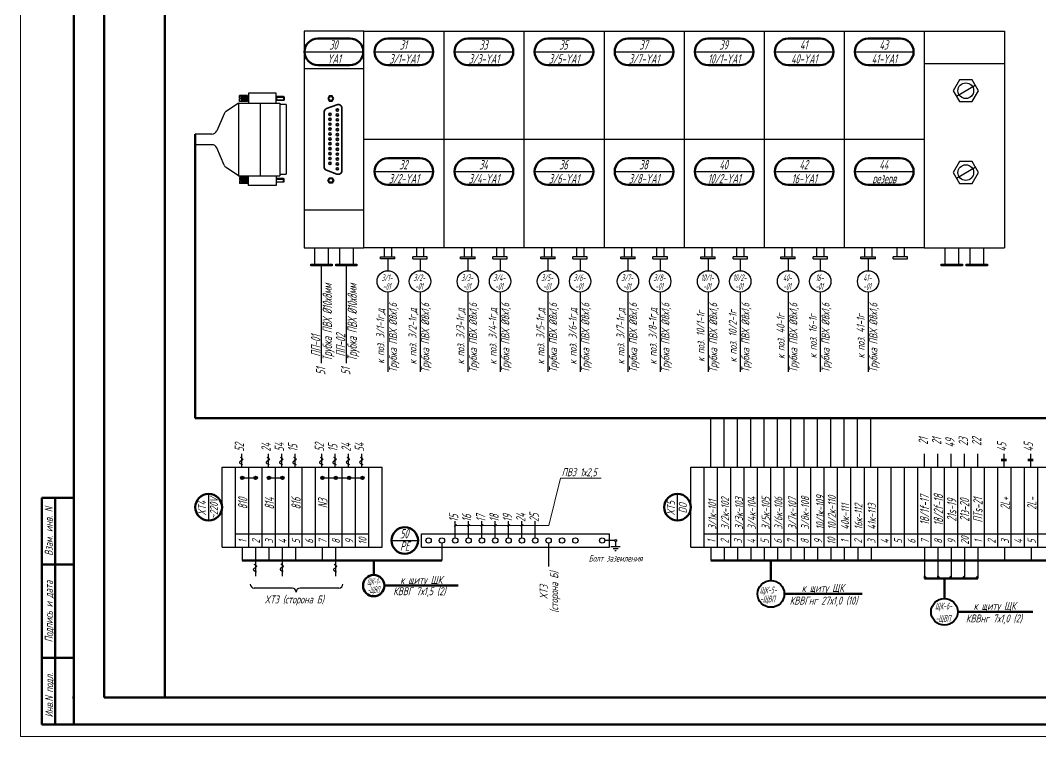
# Model space of a CAD drawing. Header units: millimetres. Extents: x -680 to 9204, y -4430 to 7779.
# Drawn here: x 3373.2 to 3755.4, y -1286.3 to -1017.9 of the extents above; entities that cross this region are included whole.
import ezdxf
from ezdxf.enums import TextEntityAlignment as Align

# ---------------------------------------------------------------- set-up
doc = ezdxf.new("R2010")
doc.units = ezdxf.units.MM
doc.layers.get('Defpoints').update_dxf_attribs({"color": 33})
for name, color, linetype, lineweight in [('text', 41, 'Continuous', 20), ('Датчики', 31, 'Continuous', 50), ('Обводка', 6, 'Continuous', 25), ('Размерная', 4, 'Continuous', 25), ('Текст_КИП', 2, 'Continuous', 25), ('Толст.рамка', 7, 'Continuous', 60), ('Тонк.рамка', 10, 'Continuous', 20), ('Тонкая', 5, 'Continuous', 20), ('Эл.кабель', 2, 'Continuous', 50)]:
    doc.layers.add(name, color=color, linetype=linetype, lineweight=lineweight)
doc.layers.add('ТЕКСТ', color=2, linetype='Continuous')
doc.layers.add('Текст.', color=51, linetype='Continuous')
doc.styles.add('Simplex', font='simplex.shx', dxfattribs={"width": 0.7, "oblique": 15})

# ---------------------------------------------------------------- blocks, each defined once
blk = doc.blocks.new('Заземление')
for p, q in [((0, 0), (0, -1.99)), ((1.74, -1.99), (-1.77, -1.99)), ((0.92, -2.81), (-0.95, -2.81)), ((0.24, -3.5), (-0.27, -3.5))]:
    blk.add_line(p, q)

msp = doc.modelspace()

# ---------------------------------------------------------------- hatches: boundary and pattern name
for color, points in [(256, [(3456.308, -1189.993, 1), (3456.308, -1188.726, 1)]), (256, [(3461.308, -1189.993, 1), (3461.308, -1188.726, 1)]), (256, [(3466.308, -1189.993, 1), (3466.308, -1188.726, 1)]), (256, [(3471.308, -1189.993, 1), (3471.308, -1188.726, 1)]), (256, [(3486.308, -1189.993, 1), (3486.308, -1188.726, 1)]), (256, [(3491.308, -1189.993, 1), (3491.308, -1188.726, 1)]), (256, [(3496.308, -1189.993, 1), (3496.308, -1188.726, 1)]), (256, [(3501.308, -1189.993, 1), (3501.308, -1188.726, 1)]), (3, [(3711.892, -1226.015), (3712.892, -1227.015), (3711.892, -1227.015)]), (3, [(3716.892, -1226.015), (3717.892, -1227.015), (3716.892, -1227.015)]), (3, [(3721.892, -1226.015), (3720.892, -1227.015), (3721.892, -1227.015)]), (3, [(3726.892, -1226.015), (3725.892, -1227.015), (3726.892, -1227.015)]), (3, [(3731.892, -1226.015), (3730.892, -1227.015), (3731.892, -1227.015)])]:
    msp.add_hatch(color=color).paths.add_polyline_path(points)

# ---------------------------------------------------------------- linework, layer by layer
at = {"color": 5, "lineweight": 60}
for p, q in [((3404.575, -1271.555), (3404.575, -725.582)), ((3427.306, -1271.555), (3427.306, -725.582)), ((3393.155, -1271.555), (3392.695, -1271.555)), ((4289.786, -1271.555), (3404.575, -1271.555))]:
    msp.add_line(p, q, dxfattribs=at)
at = {"lineweight": 30}
for p, q in [((3531.853, -1021.905), (3531.853, -1103.15)), ((3561.853, -1021.905), (3561.853, -1103.15)), ((3591.853, -1021.905), (3591.853, -1103.15)), ((3621.853, -1021.905), (3621.853, -1103.15)), ((3651.853, -1021.905), (3651.853, -1103.15)), ((3681.853, -1021.905), (3681.853, -1103.15)), ((3711.853, -1021.905), (3741.853, -1021.905)), ((3741.853, -1021.905), (3741.853, -1103.15)), ((3711.853, -1034.079), (3741.853, -1034.079)), ((3501.853, -1036.043), (3479.439, -1036.043)), ((3711.853, -1062.527), (3501.853, -1062.527)), ((3501.853, -1089.011), (3479.439, -1089.011)), ((3711.853, -1103.15), (3741.853, -1103.15))]:
    msp.add_line(p, q, dxfattribs=at)
at = {"color": 0, "linetype": 'ByBlock'}
for p, q in [((3479.646, -1029.684), (3501.646, -1029.684)), ((3505.853, -1029.684), (3527.853, -1029.684)), ((3535.853, -1029.684), (3557.853, -1029.684)), ((3565.853, -1029.684), (3587.853, -1029.684)), ((3595.853, -1029.684), (3617.853, -1029.684)), ((3625.853, -1029.684), (3647.853, -1029.684)), ((3655.853, -1029.684), (3677.853, -1029.684)), ((3685.853, -1029.684), (3707.853, -1029.684)), ((3505.853, -1074.57), (3527.853, -1074.57)), ((3535.853, -1074.57), (3557.853, -1074.57)), ((3565.853, -1074.57), (3587.853, -1074.57)), ((3595.853, -1074.57), (3617.853, -1074.57)), ((3625.853, -1074.57), (3647.853, -1074.57)), ((3655.853, -1074.57), (3677.853, -1074.57)), ((3685.853, -1074.57), (3707.853, -1074.57))]:
    msp.add_line(p, q, dxfattribs=at)
for p, q in [((3723.868, -1046.303), (3730.964, -1042.206)), ((3458.237, -1046.051), (3455.223, -1046.051)), ((3455.223, -1047.015), (3455.223, -1046.051)), ((3455.223, -1047.015), (3455.928, -1047.015)), ((3455.223, -1048.325), (3455.223, -1047.361)), ((3455.928, -1047.361), (3455.223, -1047.361)), ((3456.97, -1046.051), (3455.608, -1048.325)), ((3456.97, -1048.325), (3455.608, -1046.051)), ((3455.928, -1047.015), (3455.928, -1047.361)), ((3457.3, -1046.051), (3455.939, -1048.325)), ((3457.3, -1048.325), (3455.939, -1046.051)), ((3457.63, -1046.051), (3456.269, -1048.325)), ((3457.63, -1048.325), (3456.269, -1046.051)), ((3457.96, -1046.051), (3456.599, -1048.325)), ((3457.96, -1048.325), (3456.599, -1046.051)), ((3458.237, -1048.236), (3456.929, -1046.051)), ((3458.237, -1046.14), (3456.929, -1048.325)), ((3458.237, -1047.685), (3457.259, -1046.051)), ((3458.237, -1046.692), (3457.259, -1048.325)), ((3458.237, -1048.325), (3458.237, -1046.051)), ((3458.625, -1046.477), (3458.237, -1046.477)), ((3468.961, -1045.232), (3458.625, -1045.232)), ((3458.625, -1045.232), (3458.625, -1048.897)), ((3468.961, -1048.897), (3468.961, -1045.232)), ((3471.746, -1046.477), (3468.961, -1046.477)), ((3469.178, -1046.477), (3469.178, -1047.899)), ((3469.178, -1046.674), (3471.746, -1046.674)), ((3471.956, -1046.601), (3471.746, -1046.477)), ((3471.746, -1046.477), (3471.746, -1047.899)), ((3471.956, -1046.601), (3471.956, -1047.775)), ((3454.85, -1048.897), (3450.221, -1052.029)), ((3454.85, -1048.897), (3470.314, -1048.897)), ((3454.85, -1048.897), (3454.85, -1076.158)), ((3458.237, -1048.325), (3455.223, -1048.325)), ((3458.625, -1047.899), (3458.237, -1047.899)), ((3463.04, -1048.897), (3463.04, -1076.158)), ((3471.746, -1047.899), (3468.961, -1047.899)), ((3469.178, -1047.703), (3471.746, -1047.703)), ((3470.314, -1048.897), (3470.314, -1076.158)), ((3472.79, -1049.473), (3470.314, -1049.473)), ((3471.956, -1047.775), (3471.746, -1047.899)), ((3472.79, -1049.473), (3472.79, -1075.581)), ((3449.505, -1052.894), (3446.731, -1059.333)), ((3444.894, -1060.541), (3438.702, -1060.541)), ((3444.894, -1064.513), (3438.702, -1064.513)), ((3449.505, -1072.16), (3446.731, -1065.722)), ((3454.85, -1076.158), (3450.221, -1073.026)), ((3723.868, -1076.983), (3730.964, -1072.886)), ((3454.85, -1076.158), (3470.314, -1076.158)), ((3458.237, -1076.729), (3455.223, -1076.729)), ((3455.223, -1076.729), (3455.223, -1077.693)), ((3455.928, -1077.693), (3455.223, -1077.693)), ((3456.97, -1079.003), (3455.608, -1076.729)), ((3456.97, -1076.729), (3455.608, -1079.003)), ((3455.928, -1078.039), (3455.928, -1077.693)), ((3457.3, -1079.003), (3455.939, -1076.729)), ((3457.3, -1076.729), (3455.939, -1079.003)), ((3457.63, -1079.003), (3456.269, -1076.729)), ((3457.63, -1076.729), (3456.269, -1079.003)), ((3457.96, -1079.003), (3456.599, -1076.729)), ((3457.96, -1076.729), (3456.599, -1079.003)), ((3458.237, -1078.914), (3456.929, -1076.729)), ((3458.237, -1076.818), (3456.929, -1079.003)), ((3458.237, -1078.363), (3457.259, -1076.729)), ((3458.237, -1077.369), (3457.259, -1079.003)), ((3458.237, -1076.729), (3458.237, -1079.003)), ((3458.625, -1077.155), (3458.237, -1077.155)), ((3458.625, -1079.822), (3458.625, -1076.158)), ((3468.961, -1076.158), (3468.961, -1079.822)), ((3471.746, -1077.155), (3468.961, -1077.155)), ((3469.178, -1078.577), (3469.178, -1077.155)), ((3469.178, -1077.352), (3471.746, -1077.352)), ((3470.314, -1075.581), (3472.79, -1075.581)), ((3471.956, -1077.279), (3471.746, -1077.155)), ((3471.746, -1078.577), (3471.746, -1077.155)), ((3471.956, -1078.453), (3471.956, -1077.279)), ((3455.223, -1078.039), (3455.223, -1079.003)), ((3455.223, -1078.039), (3455.928, -1078.039)), ((3458.237, -1079.003), (3455.223, -1079.003)), ((3458.625, -1078.577), (3458.237, -1078.577)), ((3468.961, -1079.822), (3458.625, -1079.822)), ((3471.746, -1078.577), (3468.961, -1078.577)), ((3469.178, -1078.38), (3471.746, -1078.38)), ((3471.956, -1078.453), (3471.746, -1078.577)), ((3456.941, -1189.36), (3460.675, -1189.36)), ((3466.941, -1189.36), (3470.675, -1189.36)), ((3486.941, -1189.36), (3490.675, -1189.36)), ((3491.941, -1189.36), (3495.675, -1189.36)), ((3496.941, -1189.36), (3500.675, -1189.36)), ((3536.101, -1211.785), (3536.101, -1205.567)), ((3541.104, -1211.785), (3541.104, -1205.579)), ((3546.104, -1211.785), (3546.104, -1205.579)), ((3551.104, -1211.785), (3551.104, -1205.579)), ((3556.104, -1211.785), (3556.104, -1205.579)), ((3561.104, -1211.785), (3561.104, -1205.579)), ((3566.104, -1211.785), (3566.104, -1205.579)), ((3523.396, -1210.325), (3593.847, -1210.325)), ((3523.396, -1215.325), (3523.396, -1210.325)), ((3593.847, -1215.325), (3593.847, -1210.325)), ((3523.396, -1215.325), (3593.847, -1215.325)), ((3595.823, -1212.785), (3592.143, -1212.785))]:
    msp.add_line(p, q)
at = {"lineweight": 35}
for p, q in [((3491.769, -1049.557), (3487.848, -1050.985)), ((3493.648, -1074.181), (3493.648, -1050.873)), ((3486.927, -1052.3), (3486.927, -1072.754)), ((3491.769, -1075.497), (3487.848, -1074.07))]:
    msp.add_line(p, q, dxfattribs=at)
at = {"color": 6, "lineweight": 30}
for p, q in [((3483.343, -1103.15), (3483.343, -1109.223)), ((3488.609, -1109.223), (3488.609, -1103.15)), ((3492.683, -1103.15), (3492.683, -1109.223)), ((3497.95, -1109.223), (3497.95, -1103.15)), ((3509.445, -1103.15), (3509.445, -1106.552)), ((3512.183, -1103.15), (3512.183, -1106.552)), ((3521.524, -1103.15), (3521.524, -1106.552)), ((3524.262, -1103.15), (3524.262, -1106.552)), ((3539.445, -1103.15), (3539.445, -1106.552)), ((3542.183, -1103.15), (3542.183, -1106.552)), ((3551.524, -1103.15), (3551.524, -1106.552)), ((3554.262, -1103.15), (3554.262, -1106.552)), ((3569.445, -1103.15), (3569.445, -1106.552)), ((3572.183, -1103.15), (3572.183, -1106.552)), ((3581.524, -1103.15), (3581.524, -1106.552)), ((3584.262, -1103.15), (3584.262, -1106.552)), ((3599.445, -1103.15), (3599.445, -1106.552)), ((3602.183, -1103.15), (3602.183, -1106.552)), ((3611.524, -1103.15), (3611.524, -1106.552)), ((3614.262, -1103.15), (3614.262, -1106.552)), ((3629.445, -1103.15), (3629.445, -1106.552)), ((3632.183, -1103.15), (3632.183, -1106.552)), ((3641.524, -1103.15), (3641.524, -1106.552)), ((3644.262, -1103.15), (3644.262, -1106.552)), ((3659.445, -1103.15), (3659.445, -1106.552)), ((3662.183, -1103.15), (3662.183, -1106.552)), ((3671.524, -1103.15), (3671.524, -1106.552)), ((3674.262, -1103.15), (3674.262, -1106.552)), ((3689.445, -1103.15), (3689.445, -1106.552)), ((3692.183, -1103.15), (3692.183, -1106.552)), ((3701.524, -1103.15), (3701.524, -1106.552)), ((3704.262, -1103.15), (3704.262, -1106.552)), ((3719.55, -1103.15), (3719.55, -1109.223)), ((3724.816, -1109.223), (3724.816, -1103.15)), ((3728.89, -1103.15), (3728.89, -1109.223)), ((3734.157, -1109.223), (3734.157, -1103.15)), ((3508.116, -1106.552), (3513.512, -1106.552)), ((3508.116, -1107.224), (3508.116, -1106.552)), ((3513.512, -1107.224), (3508.116, -1107.224)), ((3513.512, -1107.224), (3513.512, -1106.552)), ((3525.591, -1106.552), (3520.194, -1106.552)), ((3520.194, -1107.224), (3520.194, -1106.552)), ((3520.194, -1107.224), (3525.591, -1107.224)), ((3525.591, -1107.224), (3525.591, -1106.552)), ((3538.116, -1106.552), (3543.512, -1106.552)), ((3538.116, -1107.224), (3538.116, -1106.552)), ((3543.512, -1107.224), (3538.116, -1107.224)), ((3543.512, -1107.224), (3543.512, -1106.552)), ((3555.591, -1106.552), (3550.194, -1106.552)), ((3550.194, -1107.224), (3550.194, -1106.552)), ((3550.194, -1107.224), (3555.591, -1107.224)), ((3555.591, -1107.224), (3555.591, -1106.552)), ((3568.116, -1106.552), (3573.512, -1106.552)), ((3568.116, -1107.224), (3568.116, -1106.552)), ((3573.512, -1107.224), (3568.116, -1107.224)), ((3573.512, -1107.224), (3573.512, -1106.552)), ((3585.591, -1106.552), (3580.194, -1106.552)), ((3580.194, -1107.224), (3580.194, -1106.552)), ((3580.194, -1107.224), (3585.591, -1107.224)), ((3585.591, -1107.224), (3585.591, -1106.552)), ((3598.116, -1106.552), (3603.512, -1106.552)), ((3598.116, -1107.224), (3598.116, -1106.552)), ((3603.512, -1107.224), (3598.116, -1107.224)), ((3603.512, -1107.224), (3603.512, -1106.552)), ((3615.591, -1106.552), (3610.194, -1106.552)), ((3610.194, -1107.224), (3610.194, -1106.552)), ((3610.194, -1107.224), (3615.591, -1107.224)), ((3615.591, -1107.224), (3615.591, -1106.552)), ((3628.116, -1106.552), (3633.512, -1106.552)), ((3628.116, -1107.224), (3628.116, -1106.552)), ((3633.512, -1107.224), (3628.116, -1107.224)), ((3633.512, -1107.224), (3633.512, -1106.552)), ((3645.591, -1106.552), (3640.194, -1106.552)), ((3640.194, -1107.224), (3640.194, -1106.552)), ((3640.194, -1107.224), (3645.591, -1107.224)), ((3645.591, -1107.224), (3645.591, -1106.552)), ((3658.116, -1106.552), (3663.512, -1106.552)), ((3658.116, -1107.224), (3658.116, -1106.552)), ((3663.512, -1107.224), (3658.116, -1107.224)), ((3663.512, -1107.224), (3663.512, -1106.552)), ((3675.591, -1106.552), (3670.194, -1106.552)), ((3670.194, -1107.224), (3670.194, -1106.552)), ((3670.194, -1107.224), (3675.591, -1107.224)), ((3675.591, -1107.224), (3675.591, -1106.552)), ((3688.116, -1106.552), (3693.512, -1106.552)), ((3688.116, -1107.224), (3688.116, -1106.552)), ((3693.512, -1107.224), (3688.116, -1107.224)), ((3693.512, -1107.224), (3693.512, -1106.552)), ((3705.591, -1106.552), (3700.194, -1106.552)), ((3700.194, -1107.224), (3700.194, -1106.552)), ((3700.194, -1107.224), (3705.591, -1107.224)), ((3705.591, -1107.224), (3705.591, -1106.552)), ((3482.013, -1109.223), (3489.939, -1109.223)), ((3482.013, -1109.894), (3482.013, -1109.223)), ((3489.939, -1109.894), (3482.013, -1109.894)), ((3489.939, -1109.223), (3489.939, -1109.894)), ((3491.354, -1109.223), (3499.279, -1109.223)), ((3491.354, -1109.894), (3491.354, -1109.223)), ((3499.279, -1109.894), (3491.354, -1109.894)), ((3499.279, -1109.223), (3499.279, -1109.894)), ((3718.22, -1109.223), (3726.146, -1109.223)), ((3718.22, -1109.894), (3718.22, -1109.223)), ((3726.146, -1109.894), (3718.22, -1109.894)), ((3726.146, -1109.223), (3726.146, -1109.894)), ((3727.561, -1109.223), (3735.486, -1109.223)), ((3727.561, -1109.894), (3727.561, -1109.223)), ((3735.486, -1109.894), (3727.561, -1109.894)), ((3735.486, -1109.223), (3735.486, -1109.894))]:
    msp.add_line(p, q, dxfattribs=at)
at = {"color": 4, "lineweight": 30}
for p, q in [((3510.814, -1107.224), (3510.814, -1111.697)), ((3522.893, -1107.224), (3522.893, -1111.697)), ((3540.814, -1107.224), (3540.814, -1111.697)), ((3552.893, -1107.224), (3552.893, -1111.697)), ((3570.814, -1107.224), (3570.814, -1111.697)), ((3582.893, -1107.224), (3582.893, -1111.697)), ((3600.814, -1107.224), (3600.814, -1111.697)), ((3612.893, -1107.224), (3612.893, -1111.697)), ((3630.814, -1107.224), (3630.814, -1111.697)), ((3642.893, -1107.224), (3642.893, -1111.697)), ((3660.814, -1107.224), (3660.814, -1111.697)), ((3672.893, -1107.224), (3672.893, -1111.697)), ((3690.814, -1107.224), (3690.814, -1111.697)), ((3485.976, -1146.333), (3485.976, -1110.191)), ((3495.316, -1146.333), (3495.316, -1110.191)), ((3510.814, -1119.697), (3510.814, -1149.631)), ((3522.893, -1119.697), (3522.893, -1149.631)), ((3540.814, -1119.697), (3540.814, -1149.631)), ((3552.893, -1119.697), (3552.893, -1149.631)), ((3570.814, -1119.697), (3570.814, -1149.631)), ((3582.893, -1119.697), (3582.893, -1149.631)), ((3600.814, -1119.697), (3600.814, -1149.631)), ((3612.893, -1119.697), (3612.893, -1149.631)), ((3630.814, -1119.697), (3630.814, -1149.631)), ((3642.893, -1119.697), (3642.893, -1149.631)), ((3660.814, -1119.697), (3660.814, -1149.631)), ((3672.893, -1119.697), (3672.893, -1149.631)), ((3690.814, -1119.697), (3690.814, -1149.631))]:
    msp.add_line(p, q, dxfattribs=at)
at = {"ltscale": 0.5}
for p, q in [((3631.689, -1166.969), (3631.689, -1185.325)), ((3636.689, -1166.969), (3636.689, -1185.325)), ((3641.689, -1166.969), (3641.689, -1185.325)), ((3646.689, -1166.969), (3646.689, -1185.325)), ((3651.689, -1166.969), (3651.689, -1185.325)), ((3656.689, -1166.969), (3656.689, -1185.325)), ((3661.689, -1166.969), (3661.689, -1185.325)), ((3666.689, -1166.969), (3666.689, -1185.325)), ((3671.689, -1166.969), (3671.689, -1185.325)), ((3676.689, -1166.969), (3676.689, -1185.325)), ((3681.689, -1166.969), (3681.689, -1185.325)), ((3686.689, -1166.969), (3686.689, -1185.325)), ((3691.689, -1166.969), (3691.689, -1185.325)), ((3456, -1180.325), (3456, -1185.325)), ((3466, -1180.325), (3466, -1185.325)), ((3471, -1180.325), (3471, -1185.325)), ((3476, -1180.325), (3476, -1185.325)), ((3486, -1180.325), (3486, -1185.325)), ((3491, -1180.325), (3491, -1185.325)), ((3496, -1180.325), (3496, -1185.325)), ((3501, -1180.325), (3501, -1185.325)), ((3711.793, -1180.325), (3711.793, -1185.325)), ((3716.793, -1180.325), (3716.793, -1185.325)), ((3721.793, -1180.325), (3721.793, -1185.325)), ((3726.793, -1180.325), (3726.793, -1185.325)), ((3731.793, -1180.325), (3731.793, -1185.325)), ((3741.689, -1180.325), (3741.689, -1185.325)), ((3751.689, -1180.325), (3751.689, -1185.325))]:
    msp.add_line(p, q, dxfattribs=at)
at = {"color": 2}
for p, q in [((3448.702, -1215.325), (3448.702, -1185.325)), ((3448.702, -1185.325), (3508.702, -1185.325)), ((3453.702, -1215.325), (3453.702, -1185.325)), ((3458.702, -1215.325), (3458.702, -1185.325)), ((3463.702, -1215.325), (3463.702, -1185.325)), ((3468.702, -1215.325), (3468.702, -1185.325)), ((3473.702, -1215.325), (3473.702, -1185.325)), ((3478.702, -1215.325), (3478.702, -1185.325)), ((3483.702, -1215.325), (3483.702, -1185.325)), ((3488.702, -1215.325), (3488.702, -1185.325)), ((3493.702, -1215.325), (3493.702, -1185.325)), ((3498.702, -1215.325), (3498.702, -1185.325)), ((3503.702, -1215.325), (3503.702, -1185.325)), ((3508.702, -1215.325), (3508.702, -1185.325)), ((3624.392, -1215.325), (3624.392, -1185.325)), ((3624.392, -1185.325), (3784.392, -1185.325)), ((3629.392, -1215.325), (3629.392, -1185.325)), ((3634.392, -1215.325), (3634.392, -1185.325)), ((3639.392, -1215.325), (3639.392, -1185.325)), ((3644.392, -1215.325), (3644.392, -1185.325)), ((3649.392, -1215.325), (3649.392, -1185.325)), ((3654.392, -1215.325), (3654.392, -1185.325)), ((3659.392, -1215.325), (3659.392, -1185.325)), ((3664.392, -1215.325), (3664.392, -1185.325)), ((3669.392, -1215.325), (3669.392, -1185.325)), ((3674.392, -1215.325), (3674.392, -1185.325)), ((3679.392, -1215.325), (3679.392, -1185.325)), ((3684.392, -1215.325), (3684.392, -1185.325)), ((3689.392, -1215.325), (3689.392, -1185.325)), ((3694.392, -1215.325), (3694.392, -1185.325)), ((3699.392, -1215.325), (3699.392, -1185.325)), ((3704.392, -1215.325), (3704.392, -1185.325)), ((3709.392, -1215.325), (3709.392, -1185.325)), ((3714.392, -1215.325), (3714.392, -1185.325)), ((3719.392, -1215.325), (3719.392, -1185.325)), ((3724.392, -1215.325), (3724.392, -1185.325)), ((3729.392, -1215.325), (3729.392, -1185.325)), ((3734.392, -1215.325), (3734.392, -1185.325)), ((3739.392, -1215.325), (3739.392, -1185.325)), ((3744.392, -1215.325), (3744.392, -1185.325)), ((3749.392, -1215.325), (3749.392, -1185.325)), ((3754.392, -1215.325), (3754.392, -1185.325)), ((3453.702, -1210.294), (3503.702, -1210.294)), ((3629.392, -1210.294), (3779.392, -1210.294)), ((3448.702, -1215.325), (3508.702, -1215.325)), ((3624.392, -1215.325), (3784.392, -1215.325))]:
    msp.add_line(p, q, dxfattribs=at)
at = {"color": 2, "ltscale": 0.5}
for p, q in [((3456.202, -1215.325), (3456.202, -1220.325)), ((3461.202, -1215.325), (3461.202, -1226.214)), ((3466.202, -1215.325), (3466.202, -1220.325)), ((3471.202, -1215.325), (3471.202, -1226.214)), ((3476.202, -1215.325), (3476.202, -1220.325)), ((3486.202, -1215.325), (3486.202, -1220.325)), ((3491.202, -1215.325), (3491.202, -1226.214)), ((3531.101, -1213.785), (3531.101, -1220.325)), ((3571.101, -1213.785), (3571.101, -1222.562)), ((3631.892, -1215.325), (3631.892, -1220.325)), ((3636.892, -1215.325), (3636.892, -1220.325)), ((3641.892, -1215.325), (3641.892, -1220.325)), ((3646.892, -1215.325), (3646.892, -1220.325)), ((3651.892, -1215.325), (3651.892, -1220.325)), ((3656.892, -1215.325), (3656.892, -1220.325)), ((3661.892, -1215.325), (3661.892, -1220.325)), ((3666.892, -1215.325), (3666.892, -1220.325)), ((3671.892, -1215.325), (3671.892, -1220.325)), ((3676.892, -1215.325), (3676.892, -1220.325)), ((3681.892, -1215.325), (3681.892, -1220.325)), ((3686.892, -1215.325), (3686.892, -1220.325)), ((3691.892, -1215.325), (3691.892, -1220.325)), ((3741.892, -1215.325), (3741.892, -1220.325)), ((3751.892, -1215.325), (3751.892, -1220.325))]:
    msp.add_line(p, q, dxfattribs=at)
at = {"color": 7, "linetype": 'ByBlock'}
msp.add_line((3512.197, -1212.806), (3522.094, -1212.806), dxfattribs=at)
at = {"color": 3}
for p, q in [((3711.892, -1215.325), (3711.892, -1227.015)), ((3716.892, -1215.325), (3716.892, -1227.015)), ((3721.892, -1215.325), (3721.892, -1227.015)), ((3726.892, -1215.325), (3726.892, -1227.015)), ((3731.892, -1215.325), (3731.892, -1227.015)), ((3711.892, -1227.015), (3711.892, -1226.015)), ((3711.892, -1226.015), (3712.892, -1227.015)), ((3711.892, -1227.015), (3712.892, -1227.015)), ((3716.892, -1227.015), (3716.892, -1226.015)), ((3716.892, -1226.015), (3717.892, -1227.015)), ((3716.892, -1227.015), (3717.892, -1227.015)), ((3721.892, -1226.015), (3720.892, -1227.015)), ((3721.892, -1227.015), (3720.892, -1227.015)), ((3721.892, -1227.015), (3721.892, -1226.015)), ((3726.892, -1226.015), (3725.892, -1227.015)), ((3726.892, -1227.015), (3725.892, -1227.015)), ((3726.892, -1227.015), (3726.892, -1226.015)), ((3731.892, -1226.015), (3730.892, -1227.015)), ((3731.892, -1227.015), (3730.892, -1227.015)), ((3731.892, -1227.015), (3731.892, -1226.015))]:
    msp.add_line(p, q, dxfattribs=at)
at = {"lineweight": 30}
for points in [[(3501.853, -1021.905), (3479.439, -1021.905), (3479.439, -1103.15), (3501.853, -1103.15)], [(3501.853, -1021.905), (3711.853, -1021.905), (3711.853, -1103.15), (3501.853, -1103.15)]]:
    msp.add_lwpolyline(points, close=True, dxfattribs=at)
for points in [[(3722.685, -1044.254), (3725.051, -1048.351), (3729.782, -1048.351), (3732.147, -1044.254), (3729.782, -1040.157), (3725.051, -1040.157)], [(3488.31, -1047.188), (3488.883, -1048.181), (3490.029, -1048.181), (3490.603, -1047.188), (3490.029, -1046.196), (3488.883, -1046.196)], [(3722.685, -1074.934), (3725.051, -1079.031), (3729.782, -1079.031), (3732.147, -1074.934), (3729.782, -1070.837), (3725.051, -1070.837)], [(3488.31, -1077.866), (3488.883, -1076.874), (3490.029, -1076.874), (3490.603, -1077.866), (3490.029, -1078.859), (3488.883, -1078.859)]]:
    msp.add_lwpolyline(points, close=True)
for centre, radius in [((3727.416, -1044.254), 2.934), ((3489.456, -1047.188), 0.711), ((3727.416, -1074.934), 2.934), ((3489.456, -1077.866), 0.711), ((3456.308, -1189.36), 0.633), ((3461.308, -1189.36), 0.633), ((3466.308, -1189.36), 0.633), ((3471.308, -1189.36), 0.633), ((3486.308, -1189.36), 0.633), ((3491.308, -1189.36), 0.633), ((3496.308, -1189.36), 0.633), ((3501.308, -1189.36), 0.633), ((3526.101, -1212.785), 1), ((3531.101, -1212.785), 1), ((3536.101, -1212.785), 1), ((3541.101, -1212.785), 1), ((3546.101, -1212.785), 1), ((3551.101, -1212.785), 1), ((3556.101, -1212.785), 1), ((3561.101, -1212.785), 1), ((3566.101, -1212.785), 1), ((3571.101, -1212.785), 1), ((3576.101, -1212.785), 1), ((3581.101, -1212.785), 1), ((3591.143, -1212.785), 1), ((3596.202, -1212.785), 0.379)]:
    msp.add_circle(centre, radius)
at = {"lineweight": 35}
for centre in [(3491.939, -1051.515), (3489.181, -1053.14), (3489.181, -1054.975), (3491.939, -1053.351), (3491.939, -1055.186), (3489.181, -1056.81), (3489.181, -1058.646), (3491.939, -1057.021), (3491.939, -1058.857), (3489.181, -1060.481), (3489.181, -1062.316), (3491.939, -1060.692), (3491.939, -1062.527), (3489.181, -1064.151), (3489.181, -1065.987), (3491.939, -1064.362), (3491.939, -1066.198), (3489.181, -1067.822), (3489.181, -1069.657), (3491.939, -1068.033), (3491.939, -1069.868), (3489.181, -1071.493), (3491.939, -1071.704), (3491.939, -1073.539)]:
    msp.add_circle(centre, 0.42, dxfattribs=at)
at = {"lineweight": 30}
for centre in [(3510.814, -1115.697), (3522.893, -1115.697), (3540.814, -1115.697), (3552.893, -1115.697), (3570.814, -1115.697), (3582.893, -1115.697), (3600.814, -1115.697), (3612.893, -1115.697), (3630.814, -1115.697), (3642.893, -1115.697), (3660.814, -1115.697), (3672.893, -1115.697), (3690.814, -1115.697)]:
    msp.add_circle(centre, 4, dxfattribs=at)
at = {"lineweight": 35}
for centre, start, end in [((3488.327, -1052.3), 110, 180), ((3492.248, -1050.873), 0, 110), ((3488.327, -1072.754), 180, 250), ((3492.248, -1074.181), 250, 0)]:
    msp.add_arc(centre, 1.4, start, end, dxfattribs=at)
for centre, start, end in [((3451.342, -1053.685), 124.08382, 156.69127), ((3444.894, -1058.541), 270, 336.69127), ((3444.894, -1066.513), 23.30873, 90), ((3451.342, -1071.369), 203.30873, 235.91618)]:
    msp.add_arc(centre, 2, start, end)
at = {"color": 30, "linetype": 'ByBlock', "lineweight": 30, "end_tangent": (0, -1)}
for points in [[(3455.479, -1181.533), (3456.449, -1182.401), (3455.228, -1183.481), (3456.428, -1184.267)], [(3465.479, -1181.533), (3466.449, -1182.401), (3465.228, -1183.481), (3466.428, -1184.267)], [(3470.479, -1181.533), (3471.449, -1182.401), (3470.228, -1183.481), (3471.428, -1184.267)], [(3475.479, -1181.533), (3476.449, -1182.401), (3475.228, -1183.481), (3476.428, -1184.267)], [(3485.479, -1181.533), (3486.449, -1182.401), (3485.228, -1183.481), (3486.428, -1184.267)], [(3490.479, -1181.533), (3491.449, -1182.401), (3490.228, -1183.481), (3491.428, -1184.267)], [(3495.479, -1181.533), (3496.449, -1182.401), (3495.228, -1183.481), (3496.428, -1184.267)], [(3500.479, -1181.533), (3501.449, -1182.401), (3500.228, -1183.481), (3501.428, -1184.267)], [(3460.682, -1221.695), (3461.651, -1222.564), (3460.431, -1223.644), (3461.63, -1224.43)], [(3470.682, -1221.589), (3471.651, -1222.457), (3470.431, -1223.537), (3471.63, -1224.323)], [(3490.682, -1221.695), (3491.651, -1222.564), (3490.431, -1223.644), (3491.63, -1224.43)]]:
    msp.add_spline(points, degree=3, dxfattribs=at)
at = {"layer": 'Defpoints', "lineweight": -3}
for p, q in [((3443.702, -1205.325), (3443.702, -1195.325)), ((3619.392, -1205.325), (3619.392, -1195.325))]:
    msp.add_line(p, q, dxfattribs=at)
at = {"layer": 'Датчики'}
for points in [[(3484.646, -1034.684), (3496.646, -1034.684, 1), (3496.646, -1024.684), (3484.646, -1024.684, 1)], [(3510.853, -1034.684), (3522.853, -1034.684, 1), (3522.853, -1024.684), (3510.853, -1024.684, 1)], [(3540.853, -1034.684), (3552.853, -1034.684, 1), (3552.853, -1024.684), (3540.853, -1024.684, 1)], [(3570.853, -1034.684), (3582.853, -1034.684, 1), (3582.853, -1024.684), (3570.853, -1024.684, 1)], [(3600.853, -1034.684), (3612.853, -1034.684, 1), (3612.853, -1024.684), (3600.853, -1024.684, 1)], [(3630.853, -1034.684), (3642.853, -1034.684, 1), (3642.853, -1024.684), (3630.853, -1024.684, 1)], [(3660.853, -1034.684), (3672.853, -1034.684, 1), (3672.853, -1024.684), (3660.853, -1024.684, 1)], [(3690.853, -1034.684), (3702.853, -1034.684, 1), (3702.853, -1024.684), (3690.853, -1024.684, 1)], [(3510.853, -1079.57), (3522.853, -1079.57, 1), (3522.853, -1069.57), (3510.853, -1069.57, 1)], [(3540.853, -1079.57), (3552.853, -1079.57, 1), (3552.853, -1069.57), (3540.853, -1069.57, 1)], [(3570.853, -1079.57), (3582.853, -1079.57, 1), (3582.853, -1069.57), (3570.853, -1069.57, 1)], [(3600.853, -1079.57), (3612.853, -1079.57, 1), (3612.853, -1069.57), (3600.853, -1069.57, 1)], [(3630.853, -1079.57), (3642.853, -1079.57, 1), (3642.853, -1069.57), (3630.853, -1069.57, 1)], [(3660.853, -1079.57), (3672.853, -1079.57, 1), (3672.853, -1069.57), (3660.853, -1069.57, 1)], [(3690.853, -1079.57), (3702.853, -1079.57, 1), (3702.853, -1069.57), (3690.853, -1069.57, 1)]]:
    msp.add_lwpolyline(points, format="xyb", close=True, dxfattribs=at)
for centre, radius in [((3443.702, -1200.325), 5), ((3619.392, -1200.325), 5), ((3517.175, -1212.808), 4.979)]:
    msp.add_circle(centre, radius, dxfattribs=at)
at = {"layer": 'Обводка'}
for p, q in [((3474.985, -1230.612), (3460.758, -1230.612)), ((3492.492, -1230.613), (3477.962, -1230.612))]:
    msp.add_line(p, q, dxfattribs=at)
for centre, start, end in [((3460.763, -1229.112), 180, 270), ((3474.974, -1232.112), 0, 90), ((3477.974, -1232.112), 90, 180), ((3492.492, -1229.113), 270, 0)]:
    msp.add_arc(centre, 1.5, start, end, dxfattribs=at)
at = {"layer": 'Размерная', "ltscale": 0.9}
for p, q in [((3740.689, -1182.325), (3742.689, -1182.325)), ((3740.689, -1182.825), (3742.689, -1182.825)), ((3750.689, -1182.325), (3752.689, -1182.325)), ((3750.689, -1182.825), (3752.689, -1182.825))]:
    msp.add_line(p, q, dxfattribs=at)
at = {"layer": 'Толст.рамка'}
for p in [(3393.155, -697.265), (4629.655, -1281.769)]:
    msp.add_line(p, (3393.155, -1281.769), dxfattribs=at)
at = {"layer": 'Толст.рамка', "lineweight": 60}
for p, q in [((3381.155, -1281.769), (3381.155, -1196.769)), ((3393.155, -1196.769), (3381.155, -1196.769)), ((3386.155, -1281.769), (3386.155, -1196.769)), ((3393.155, -1221.769), (3381.155, -1221.769)), ((3381.155, -1256.769), (3393.155, -1256.769)), ((3393.155, -1281.769), (3381.155, -1281.769))]:
    msp.add_line(p, q, dxfattribs=at)
at = {"layer": 'Тонк.рамка'}
for q in [(3373.155, -692.265), (4634.655, -1286.265)]:
    msp.add_line((3373.155, -1286.265), q, dxfattribs=at)
at = {"layer": 'Тонкая', "ltscale": 0.3}
for p, q in [((3571.162, -1207.157), (3575.513, -1189.437)), ((3590.775, -1189.437), (3575.513, -1189.437)), ((3535.666, -1207.561), (3536.549, -1206.74)), ((3536.101, -1207.157), (3571.162, -1207.157)), ((3540.663, -1207.567), (3541.546, -1206.746)), ((3545.663, -1207.567), (3546.546, -1206.746)), ((3550.663, -1207.567), (3551.546, -1206.746)), ((3555.663, -1207.567), (3556.546, -1206.746)), ((3560.663, -1207.567), (3561.546, -1206.746))]:
    msp.add_line(p, q, dxfattribs=at)
at = {"layer": 'Эл.кабель'}
for p, q in [((3438.702, -1060.541), (3438.702, -1166.969)), ((3438.702, -1166.969), (3776.689, -1166.969)), ((3456.202, -1220.325), (3531.101, -1220.325)), ((3505.572, -1220.325), (3505.572, -1225.691)), ((3631.892, -1220.325), (3771.892, -1220.325)), ((3654.392, -1227.823), (3654.392, -1220.325)), ((3731.892, -1227.015), (3711.892, -1227.015)), ((3719.392, -1234.528), (3719.392, -1227.015)), ((3537.158, -1229.686), (3509.572, -1229.686)), ((3688.626, -1232.823), (3659.392, -1232.823)), ((3724.392, -1239.528), (3752.572, -1239.528))]:
    msp.add_line(p, q, dxfattribs=at)
msp.add_circle((3505.572, -1229.691), 4, dxfattribs=at)
at = {"layer": 'Эл.кабель', "lineweight": 40}
for centre in [(3654.392, -1232.823), (3719.392, -1239.528)]:
    msp.add_circle(centre, 5, dxfattribs=at)

# ---------------------------------------------------------------- block references
msp.add_blockref('Заземление', (3596.202, -1213.164))

# ---------------------------------------------------------------- texts
at = {"layer": 'text', "color": 2, "style": 'Simplex', "oblique": 15, "width": 0.6}
for s, p in [('к поз. 3/1-1г,д', (3509.509, -1136.292)), ('Трубка ПВХ %%C8х1,6', (3514.275, -1136.815)), ('к поз. 3/2-1г,д', (3521.588, -1136.292)), ('Трубка ПВХ %%C8х1,6', (3526.353, -1136.815)), ('к поз. 3/3-1г,д', (3539.509, -1136.292)), ('Трубка ПВХ %%C8х1,6', (3544.275, -1136.815)), ('к поз. 3/4-1г,д', (3551.588, -1136.292)), ('Трубка ПВХ %%C8х1,6', (3556.353, -1136.815)), ('к поз. 3/5-1г,д', (3569.509, -1136.292)), ('Трубка ПВХ %%C8х1,6', (3574.275, -1136.815)), ('к поз. 3/6-1г,д', (3581.588, -1136.292)), ('Трубка ПВХ %%C8х1,6', (3586.353, -1136.815)), ('к поз. 3/7-1г,д', (3599.509, -1136.292)), ('Трубка ПВХ %%C8х1,6', (3604.275, -1136.815)), ('к поз. 3/8-1г,д', (3611.588, -1136.292)), ('Трубка ПВХ %%C8х1,6', (3616.353, -1136.815)), ('Трубка ПВХ %%C8х1,6', (3634.275, -1136.815)), ('к поз. 10/2-1г', (3641.588, -1136.292)), ('Трубка ПВХ %%C8х1,6', (3646.353, -1136.815)), ('Трубка ПВХ %%C8х1,6', (3664.275, -1136.815)), ('Трубка ПВХ %%C8х1,6', (3676.353, -1136.815)), ('Трубка ПВХ %%C8х1,6', (3694.275, -1136.815)), ('к поз. 10/1-1г', (3629.509, -1136.292)), ('к поз. 40-1г', (3659.509, -1136.292)), ('к поз. 16-1г', (3671.588, -1136.292)), ('к поз. 41-1г', (3689.509, -1136.292))]:
    msp.add_text(s, height=3, rotation=90, dxfattribs=at).set_placement(p, align=Align.CENTER)
at = {"layer": 'ТЕКСТ', "style": 'Simplex', "oblique": 15, "width": 0.6}
for s, height, p in [('30', 3.5, (3490.436, -1028.843)), ('31', 3.5, (3516.643, -1028.843)), ('33', 3.5, (3546.643, -1028.843)), ('35', 3.5, (3576.643, -1028.843)), ('37', 3.5, (3606.643, -1028.843)), ('39', 3.5, (3636.643, -1028.843)), ('41', 3.5, (3666.643, -1028.843)), ('43', 3.5, (3696.643, -1028.843)), ('YA1', 3.5, (3490.646, -1034.084)), ('3/1-YA1', 3.5, (3516.853, -1034.084)), ('3/3-YA1', 3.5, (3546.853, -1034.084)), ('3/5-YA1', 3.5, (3576.853, -1034.084)), ('3/7-YA1', 3.5, (3606.853, -1034.084)), ('10/1-YA1', 3.5, (3636.853, -1034.084)), ('40-YA1', 3.5, (3666.853, -1034.084)), ('41-YA1', 3.5, (3696.853, -1034.084)), ('32', 3.5, (3516.643, -1073.729)), ('34', 3.5, (3546.643, -1073.729)), ('36', 3.5, (3576.643, -1073.729)), ('38', 3.5, (3606.643, -1073.729)), ('40', 3.5, (3636.643, -1073.729)), ('42', 3.5, (3666.643, -1073.729)), ('44', 3.5, (3696.643, -1073.729)), ('3/2-YA1', 3.5, (3516.853, -1078.97)), ('3/4-YA1', 3.5, (3546.853, -1078.97)), ('3/6-YA1', 3.5, (3576.853, -1078.97)), ('3/8-YA1', 3.5, (3606.853, -1078.97)), ('10/2-YA1', 3.5, (3636.853, -1078.97)), ('16-YA1', 3.5, (3666.853, -1078.97)), ('резерв', 3.5, (3696.853, -1078.97)), ('50', 3.5, (3516.963, -1212.008)), ('РЕ', 3.5, (3517.145, -1216.646)), ('к щиту ЩК', 3, (3523.365, -1229.069)), ('к щиту ЩК', 3, (3738.241, -1238.766))]:
    msp.add_text(s, height=height, dxfattribs=at).set_placement(p, align=Align.CENTER)
for s, height, p in [('Трубка ПВХ %%C10х8мм', 3.5, (3489.893, -1145.521)), ('Трубка ПВХ %%C10х8мм', 3.5, (3499.233, -1145.521)), ('ПП-01', 3.5, (3485.543, -1143.892)), ('ПП-02', 3.5, (3494.884, -1143.892)), ('52', 3.5, (3456.937, -1179.486)), ('24', 3.5, (3466.937, -1179.486)), ('54', 3.5, (3471.937, -1179.486)), ('15', 3.5, (3476.937, -1179.486)), ('52', 3.5, (3486.937, -1179.486)), ('15', 3.5, (3491.937, -1179.486)), ('24', 3.5, (3496.937, -1179.486)), ('54', 3.5, (3501.937, -1179.486)), ('45', 3.5, (3742.627, -1179.486)), ('45', 3.5, (3752.627, -1179.486)), ('3/1к-101', 3, (3633.891, -1208.716)), ('3/2к-102', 3, (3638.695, -1208.716)), ('3/3к-103', 3, (3643.891, -1208.716)), ('3/4к-104', 3, (3648.695, -1208.716)), ('3/5к-105', 3, (3653.891, -1208.716)), ('3/6к-106', 3, (3658.695, -1208.716)), ('3/7к-107', 3, (3663.891, -1208.716)), ('3/8к-108', 3, (3668.695, -1208.716)), ('10/1к-109', 3, (3674.325, -1208.716)), ('10/2к-110', 3, (3678.695, -1208.716)), ('40к-111', 3, (3683.695, -1208.716)), ('16к-112', 3, (3688.695, -1208.716)), ('41к-113', 3, (3693.695, -1208.716)), ('15', 3.5, (3537.208, -1205.797)), ('16', 3.5, (3542.102, -1205.797)), ('17', 3.5, (3547.387, -1205.797)), ('18', 3.5, (3552.387, -1205.797)), ('19', 3.5, (3557.387, -1205.797)), ('24', 3.5, (3562.387, -1205.797)), ('25', 3.5, (3567.387, -1205.797)), ('10', 3, (3502.86, -1214.342)), ('10', 3, (3678.549, -1214.342)), ('20', 3, (3728.549, -1214.342))]:
    msp.add_text(s, height=height, rotation=90, dxfattribs=at).set_placement(p)
for s, p in [('51', (3487.409, -1148.016)), ('51', (3496.749, -1148.016)), ('21', (3713.206, -1174.25)), ('21', (3718.206, -1174.25)), ('49', (3723.206, -1174.603)), ('23', (3728.206, -1174.25)), ('22', (3733.206, -1174.25))]:
    msp.add_text(s, height=3.5, rotation=90, dxfattribs=at).set_placement(p, align=Align.RIGHT)
for s, height, p in [('810', 3.5, (3458.202, -1198.941)), ('814', 3.5, (3468.202, -1198.941)), ('816', 3.5, (3478.202, -1198.941)), ('18/1f-17', 3.5, (3713.695, -1201.435)), ('18/2f-18', 3.5, (3718.891, -1201.435)), ('ПТs-21', 3.5, (3733.695, -1201.435)), ('2L+', 3.5, (3743.891, -1198.941)), ('2L-', 3.5, (3753.891, -1198.941)), ('XT4', 3, (3442.734, -1200.716)), ('~220V', 3, (3447.174, -1200.694)), ('N3', 3.5, (3488.202, -1198.941)), ('XT5', 3, (3618.423, -1200.716)), ('DO', 3, (3622.864, -1200.694)), ('21s-19', 3.5, (3723.891, -1201.435)), ('21з-20', 3.5, (3728.695, -1201.435)), ('1', 3, (3457.876, -1213.15)), ('2', 3, (3462.876, -1213.15)), ('3', 3, (3467.876, -1213.15)), ('4', 3, (3472.876, -1213.15)), ('5', 3, (3477.876, -1213.15)), ('6', 3, (3482.876, -1213.15)), ('7', 3, (3487.876, -1213.15)), ('8', 3, (3492.876, -1213.15)), ('9', 3, (3497.876, -1213.15)), ('1', 3, (3633.565, -1213.15)), ('2', 3, (3638.565, -1213.15)), ('3', 3, (3643.565, -1213.15)), ('4', 3, (3648.565, -1213.15)), ('5', 3, (3653.565, -1213.15)), ('6', 3, (3658.565, -1213.15)), ('7', 3, (3663.565, -1213.15)), ('8', 3, (3668.565, -1213.15)), ('9', 3, (3673.565, -1213.15)), ('1', 3, (3683.565, -1213.15)), ('2', 3, (3688.565, -1213.15)), ('3', 3, (3693.565, -1213.15)), ('4', 3, (3698.565, -1213.15)), ('5', 3, (3703.565, -1213.15)), ('6', 3, (3708.565, -1213.15)), ('7', 3, (3713.565, -1213.15)), ('8', 3, (3718.565, -1213.15)), ('9', 3, (3723.565, -1213.15)), ('1', 3, (3733.565, -1213.15)), ('2', 3, (3738.565, -1213.15)), ('3', 3, (3743.565, -1213.15)), ('4', 3, (3748.565, -1213.15)), ('5', 3, (3753.565, -1213.15))]:
    msp.add_text(s, height=height, rotation=90, dxfattribs=at).set_placement(p, align=Align.CENTER)
at = {"layer": 'ТЕКСТ', "color": 4, "style": 'Simplex', "oblique": 15, "width": 0.6}
msp.add_text('КВВГ 7х1,5 (2) ', height=3, dxfattribs=at).set_placement((3523.365, -1233.292), align=Align.CENTER)
at = {"layer": 'ТЕКСТ', "style": 'Simplex', "oblique": 15, "width": 0.6}
msp.add_text('к щиту ЩК', height=3, dxfattribs=at).set_placement((3665.95, -1232.061))
at = {"layer": 'ТЕКСТ', "color": 4, "style": 'Simplex', "oblique": 15, "width": 0.6}
for s, p in [('КВВГнг 27х1,0 (10)', (3661.42, -1236.809)), ('КВВнг 7х1,0 (2)', (3727.429, -1243.514))]:
    msp.add_text(s, height=3, dxfattribs=at).set_placement(p)
at = {"layer": 'Текст.', "color": 3, "style": 'Simplex', "oblique": 15, "width": 0.6}
msp.add_text('ПВ3 1х2,5', height=3, dxfattribs=at).set_placement((3589.169, -1188.709), align=Align.RIGHT)
at = {"layer": 'Текст_КИП', "style": 'Simplex', "oblique": 15}
for s, width, p in [('3/1-', 0.5, (3510.517, -1115.587)), ('3/2-', 0.5, (3522.595, -1115.587)), ('3/3-', 0.5, (3540.517, -1115.587)), ('3/4-', 0.5, (3552.595, -1115.587)), ('3/5-', 0.5, (3570.517, -1115.587)), ('3/6-', 0.5, (3582.595, -1115.587)), ('3/7-', 0.5, (3600.517, -1115.587)), ('3/8-', 0.5, (3612.595, -1115.587)), ('10/1-', 0.5, (3630.517, -1115.587)), ('10/2-', 0.5, (3642.595, -1115.587)), ('40-', 0.5, (3660.517, -1115.587)), ('16-', 0.5, (3672.595, -1115.587)), ('41-', 0.5, (3690.517, -1115.587)), ('-01', 0.5, (3510.401, -1118.842)), ('-01', 0.5, (3522.479, -1118.842)), ('-01', 0.5, (3540.401, -1118.842)), ('-01', 0.5, (3552.479, -1118.842)), ('-01', 0.5, (3570.401, -1118.842)), ('-01', 0.5, (3582.479, -1118.842)), ('-01', 0.5, (3600.401, -1118.842)), ('-01', 0.5, (3612.479, -1118.842)), ('-01', 0.5, (3630.401, -1118.842)), ('-01', 0.5, (3642.479, -1118.842)), ('-01', 0.5, (3660.401, -1118.842)), ('-01', 0.5, (3672.479, -1118.842)), ('-01', 0.5, (3690.401, -1118.842)), ('Болт заземления', 0.6, (3596.188, -1220.688)), ('ЩК-1-', 0.4, (3505.436, -1229.353)), ('-ЩВП', 0.4, (3505.43, -1232.503)), ('ЩК-6-', 0.5, (3719.063, -1238.615)), ('-ЩВП', 0.5, (3718.87, -1243.232))]:
    msp.add_text(s, height=2.5, dxfattribs=dict(at, width=width)).set_placement(p, align=Align.CENTER)
at = {"layer": 'Текст_КИП', "ltscale": 0.02, "style": 'Simplex', "oblique": 15, "width": 0.6}
for s, p in [('Взам. инв. N', (3385.286, -1209.397)), ('Подпись и дата', (3385.286, -1239.397)), ('Инв.N подл.', (3385.422, -1270.769))]:
    msp.add_text(s, height=3, rotation=90, dxfattribs=at).set_placement(p, align=Align.CENTER)
at = {"layer": 'Текст_КИП', "color": 1, "style": 'Simplex', "oblique": 15, "width": 0.6}
for s, p in [('(сторона Б)', (3574.672, -1232.143)), ('XT3', (3570.755, -1232.143))]:
    msp.add_text(s, height=3, rotation=90, dxfattribs=at).set_placement(p, align=Align.CENTER)
at = {"layer": 'Текст_КИП', "style": 'Simplex', "oblique": 15, "width": 0.5}
for s, p in [('ЩК-5-', (3650.225, -1232.627)), ('-ЩВП', (3650.302, -1235.972))]:
    msp.add_text(s, height=2.5, dxfattribs=at).set_placement(p)
at = {"layer": 'Текст_КИП', "color": 1, "style": 'Simplex', "oblique": 15, "width": 0.6}
msp.add_text('XT3 (сторона Б)', height=3, dxfattribs=at).set_placement((3475.765, -1236.375), align=Align.CENTER)

doc.saveas('drawing.dxf')
